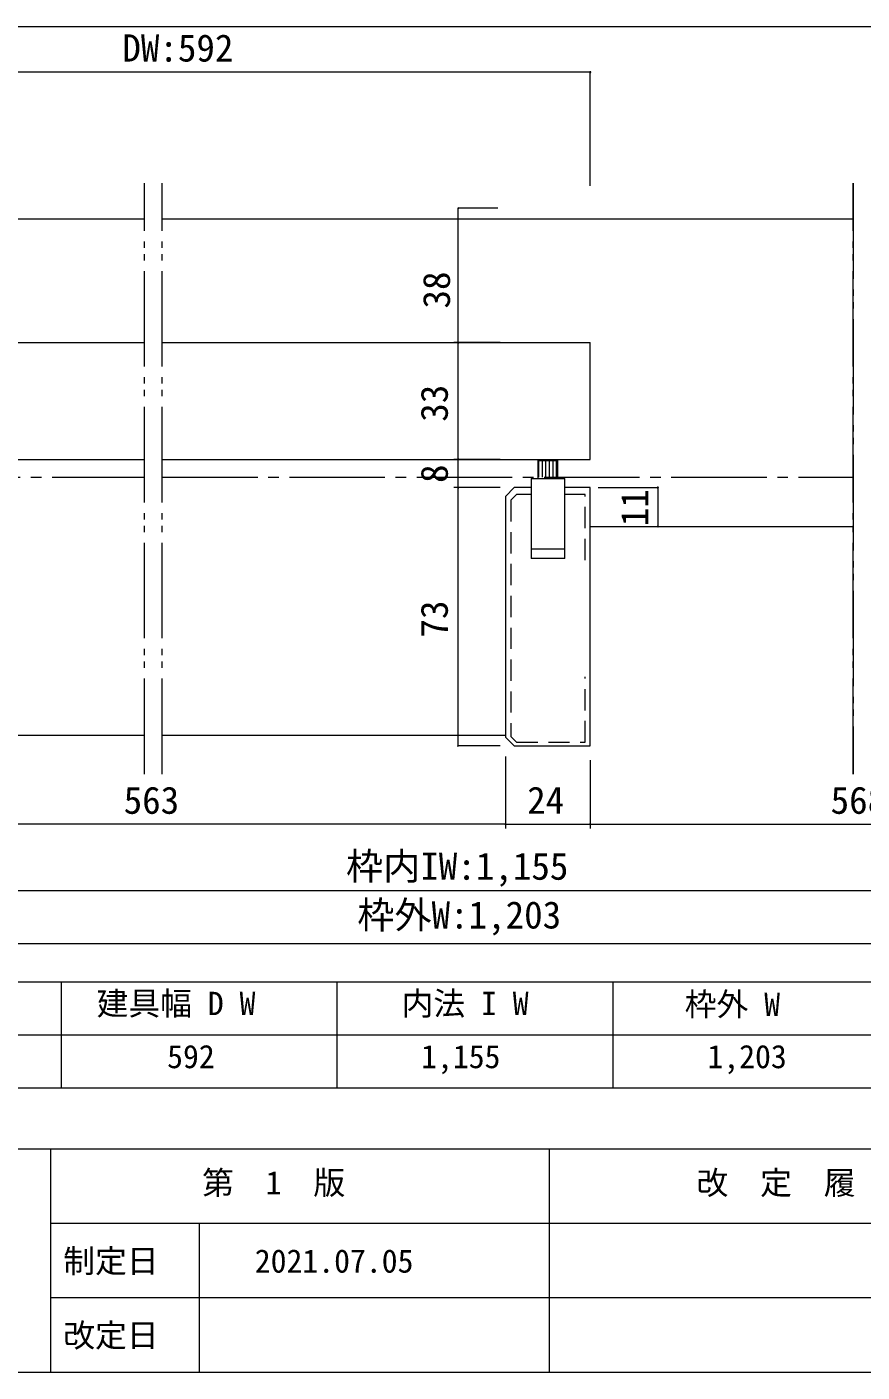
# Model space of a CAD drawing. Units: millimetres on the paper, enlarged 10 times, with parts at other scales. Extents: x -1985 to 2015, y -1370 to 1400.
# Drawn here: x -1197 to -410, y -1370 to -102 of the extents above; entities that cross this region are included whole.
import ezdxf
from ezdxf.enums import TextEntityAlignment as Align

# ---------------------------------------------------------------- set-up
doc = ezdxf.new("R2010")
doc.units = ezdxf.units.MM
doc.header["$LTSCALE"] = 10
for name, pattern in [('CHAIN2', [12, 9, -1, 1, -1]), ('DOUBLE_CHAIN2', [12.8, 9, -1, 0.6, -0.6, 0.6, -1]), ('USER9', [3, 2, -1])]:
    doc.linetypes.add(name, pattern=pattern)
for name, color, linetype, lineweight in [('1-1_0', 7, 'Continuous', 20), ('2-0', 7, 'Continuous', 20), ('2-1', 7, 'Continuous', 20)]:
    doc.layers.add(name, color=color, linetype=linetype, lineweight=lineweight)
doc.styles.add('ＭＳ ゴシック', font='')
doc.styles.get('ＭＳ ゴシック').set_extended_font_data('MS Gothic')

msp = doc.modelspace()

# ---------------------------------------------------------------- linework, layer by layer
at = {"layer": '1-1_0'}
for p, q in [((395, -102.5), (-1935, -102.5)), ((395, -102.5), (-1935, -102.5)), ((395, -102.5), (-1935, -102.5)), ((395, -102.5), (-1935, -102.5)), ((395, -102.5), (-1935, -102.5)), ((395, -102.5), (-1935, -102.5)), ((395, -1002.5), (-1935, -1002.5)), ((395, -1002.5), (-1935, -1002.5)), ((395, -1002.5), (-1935, -1002.5)), ((-1165, -1002.5), (-1165, -1102.5)), ((-905, -1002.5), (-905, -1102.5)), ((-645, -1002.5), (-645, -1102.5)), ((395, -1052.5), (-1935, -1052.5)), ((395, -1102.5), (-1935, -1102.5)), ((2015, -1160), (-1985, -1160)), ((-1175, -1160), (-1175, -1370)), ((-705, -1160), (-705, -1370)), ((2015, -1230), (-1175, -1230)), ((-1035, -1230), (-1035, -1370)), ((75, -1300), (-1175, -1300)), ((-1985, -1370), (2015, -1370))]:
    msp.add_line(p, q, dxfattribs=at)
msp.add_lwpolyline([(395, -1002.5), (-1935, -1002.5), (-1935, -1102.5)], dxfattribs=at)
at = {"layer": '2-0'}
for p, q in [((-714.61, -526.66), (-714.61, -511.08)), ((-711.27, -526.66), (-711.27, -511.08)), ((-707.94, -526.66), (-707.94, -511.08)), ((-704.61, -526.66), (-704.61, -511.08)), ((-701.27, -526.66), (-701.27, -511.08)), ((-697.94, -526.66), (-697.94, -511.08)), ((-721.95, -527.88), (-721.95, -594.55)), ((-721.95, -527.88), (-690.28, -527.88)), ((-690.28, -594.55), (-690.28, -527.88)), ((-721.95, -536.65), (-721.95, -603.32)), ((-690.28, -603.32), (-690.28, -536.65)), ((-690.28, -594.55), (-721.95, -594.55)), ((-690.28, -603.32), (-721.95, -603.32))]:
    msp.add_line(p, q, dxfattribs=at)
at = {"layer": '2-0', "color": 4, "linetype": 'CHAIN2', "lineweight": 9}
for p, q in [((-1533.69, -526.66), (-1086.42, -526.66)), ((-1069.75, -526.66), (-418.16, -526.66))]:
    msp.add_line(p, q, dxfattribs=at)
at = {"layer": '2-0'}
msp.add_lwpolyline([(-715.17, -527.88), (-715.17, -511.08), (-697.06, -511.08), (-697.06, -527.88)], dxfattribs=at)
at = {"layer": '2-1', "color": 4, "lineweight": 9}
for p, q in [((-665.6, -144.96), (-666.64, -144.96)), ((-666.12, -252.13), (-666.12, -144.96)), ((-790.69, -272.8), (-790.69, -273.84)), ((-753.2, -273.32), (-790.69, -273.32)), ((-790.69, -399.99), (-790.69, -273.32)), ((-751.12, -399.99), (-794.86, -399.99)), ((-790.69, -399.46), (-790.69, -400.51)), ((-790.69, -400.51), (-790.69, -399.46)), ((-790.69, -509.99), (-790.69, -399.99)), ((-753.2, -399.99), (-790.69, -399.99)), ((-751.12, -509.99), (-794.86, -509.99)), ((-751.12, -509.99), (-794.86, -509.99)), ((-790.69, -509.46), (-790.69, -510.51)), ((-790.69, -510.51), (-790.69, -509.46)), ((-790.69, -536.65), (-790.69, -509.99)), ((-751.12, -536.65), (-794.86, -536.65)), ((-790.69, -536.13), (-790.69, -537.17)), ((-790.69, -537.17), (-790.69, -536.13)), ((-751.12, -536.65), (-790.69, -536.65)), ((-790.69, -779.99), (-790.69, -536.65)), ((-602.48, -536.13), (-602.48, -537.17)), ((-602.48, -537.17), (-602.48, -536.13)), ((-602.48, -572.8), (-602.48, -573.84)), ((-602.48, -573.84), (-602.48, -572.8)), ((-790.69, -780.51), (-790.69, -779.46)), ((-751.12, -779.99), (-790.69, -779.99)), ((-746.12, -789.99), (-746.12, -857.91)), ((-746.12, -789.99), (-746.12, -857.91)), ((-666.12, -793.32), (-666.12, -857.91)), ((-666.12, -793.32), (-666.12, -857.91)), ((-746.12, -853.74), (-1405.75, -853.74)), ((-746.64, -853.74), (-745.6, -853.74)), ((-745.6, -853.74), (-746.64, -853.74)), ((-746.12, -853.74), (-666.12, -853.74)), ((-665.6, -853.74), (-666.64, -853.74)), ((-666.64, -853.74), (-665.6, -853.74)), ((-666.12, -853.74), (-152.51, -853.74)), ((-1405.75, -916.09), (-152.51, -916.09))]:
    msp.add_line(p, q, dxfattribs=at)
at = {"layer": '2-1', "linetype": 'DOUBLE_CHAIN2'}
for p, q in [((-1086.42, -806.56), (-1086.42, -249.79)), ((-1069.75, -806.56), (-1069.75, -249.79)), ((-418.16, -806.56), (-418.16, -249.79)), ((-418.16, -249.79), (-418.16, -806.56))]:
    msp.add_line(p, q, dxfattribs=at)
at = {"layer": '2-1'}
for p, q in [((-1405.75, -283.32), (-1086.42, -283.32)), ((-1069.75, -283.32), (-418.16, -283.32)), ((-1422.42, -399.99), (-1086.42, -399.99)), ((-1069.75, -399.99), (-666.12, -399.99)), ((-666.12, -509.99), (-666.12, -399.99)), ((-1422.42, -509.99), (-1086.42, -509.99)), ((-1069.75, -509.99), (-666.12, -509.99)), ((-746.12, -544.99), (-737.78, -536.65)), ((-746.12, -544.99), (-746.12, -771.65)), ((-721.95, -536.65), (-737.78, -536.65)), ((-721.95, -536.65), (-737.78, -536.65)), ((-721.95, -536.65), (-737.78, -536.65)), ((-666.12, -536.65), (-690.28, -536.65)), ((-666.12, -536.65), (-690.28, -536.65)), ((-666.12, -779.99), (-666.12, -536.65)), ((-666.12, -573.32), (-418.16, -573.32)), ((-1405.75, -769.99), (-1086.42, -769.99)), ((-1069.75, -769.99), (-746.12, -769.99)), ((-746.12, -771.65), (-737.78, -779.99)), ((-737.78, -779.99), (-666.12, -779.99))]:
    msp.add_line(p, q, dxfattribs=at)
at = {"layer": '2-1', "linetype": 'USER9'}
for p, q in [((-671.12, -543.16), (-690.28, -543.16)), ((-671.12, -604.83), (-671.12, -543.16))]:
    msp.add_line(p, q, dxfattribs=at)
at = {"layer": '2-1', "color": 4, "lineweight": 9}
for points in [[(-1422.42, -252.13), (-1422.42, -144.96), (-666.12, -144.96)], [(-658.7, -536.65), (-602.51, -536.65), (-602.51, -573.32)], [(-1485.75, -793.32), (-1485.75, -966.14), (-72.51, -966.14)]]:
    msp.add_lwpolyline(points, dxfattribs=at)
at = {"layer": '2-1', "linetype": 'USER9'}
msp.add_lwpolyline([(-721.95, -543.16), (-735.71, -543.16), (-741.12, -548.57), (-741.12, -771.09), (-735.71, -776.5), (-671.12, -776.5), (-671.12, -714.83)], dxfattribs=at)
at = {"layer": '2-1', "color": 4, "lineweight": 9}
for centre, start, end in [((-666.12, -144.96), 180, 0), ((-790.69, -273.32), 270, 90), ((-790.69, -399.99), 90, 270), ((-790.69, -399.99), 270, 90), ((-790.69, -509.99), 90, 270), ((-790.69, -509.99), 270, 90), ((-790.69, -536.65), 90, 270), ((-790.69, -536.65), 270, 90), ((-602.48, -536.65), 90, 270), ((-602.48, -536.65), 270, 90), ((-602.48, -573.32), 90, 270), ((-602.48, -573.32), 270, 90), ((-790.69, -779.99), 90, 270), ((-746.12, -853.74), 0, 180), ((-746.12, -853.74), 180, 0), ((-666.12, -853.74), 0, 180), ((-666.12, -853.74), 180, 0)]:
    msp.add_arc(centre, 0.521, start, end, dxfattribs=at)

# ---------------------------------------------------------------- texts
at = {"layer": '1-1_0', "style": 'ＭＳ ゴシック'}
for s, p in [('建具幅 D W', (-1131.7, -1040.24)), ('内法 I W', (-844.13, -1040.24)), ('枠外 W', (-577.08, -1041.02)), ('592', (-1065.17, -1090.25)), ('1,155', (-825.67, -1090.25)), ('1,203', (-555.67, -1090.25)), ('第\u30001\u3000版', (-1032.22, -1209.21)), ('改\u3000定\u3000履\u3000歴 / History', (-566.02, -1209.21)), ('制定日', (-1163.11, -1282.92)), ('2021.07.05', (-982.5, -1282.92)), ('改定日', (-1163.11, -1352.92))]:
    msp.add_text(s, height=21.99, dxfattribs=at).set_placement(p, align=Align.BOTTOM_LEFT)
at = {"layer": '2-1', "style": 'ＭＳ ゴシック'}
for s, p in [('DW:592', (-1107.38, -142.87)), ('563', (-1106.16, -851.66)), ('24', (-725.67, -851.66)), ('568', (-439.54, -851.66)), ('枠内IW:1,155', (-896.47, -913.8)), ('枠外W:1,203', (-885.8, -959.75))]:
    msp.add_text(s, height=25.66, dxfattribs=at).set_placement(p, align=Align.BOTTOM_LEFT)
for s, p in [('38', (-790.69, -367.86)), ('33', (-792.77, -474.54)), ('8', (-792.77, -532.21)), ('11', (-603.86, -573)), ('73', (-792.77, -677.87))]:
    msp.add_text(s, height=25.66, rotation=90, dxfattribs=at).set_placement(p, align=Align.BOTTOM_LEFT)

doc.saveas('drawing.dxf')
